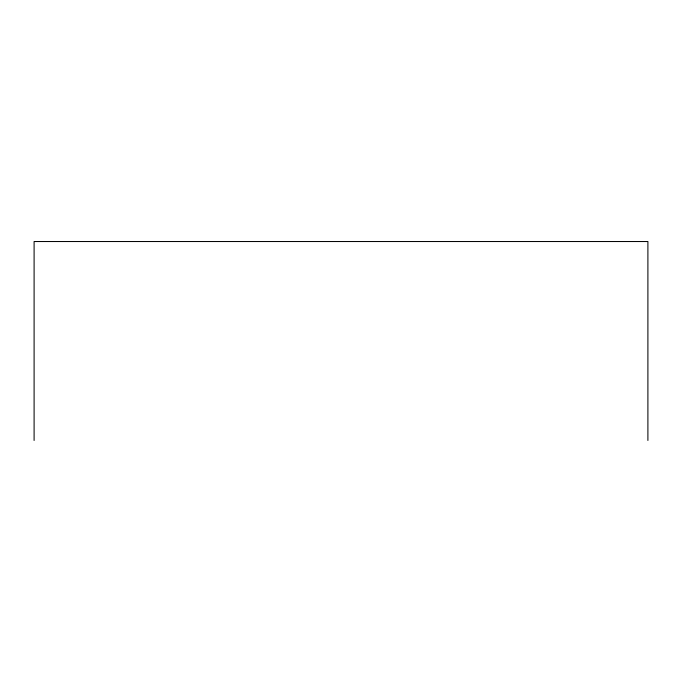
<?xml version="1.0" encoding="UTF-8"?>
<svg xmlns="http://www.w3.org/2000/svg" width="682" height="682" viewBox="0 0 682 682"><rect width="100%" height="100%" fill="white"/><g stroke="black" fill="none" stroke-linecap="round" stroke-linejoin="round"><path stroke-width="1.02" d="M647.9 440.47L647.9 241.53L34.1 241.53L34.1 440.47"/></g></svg>
